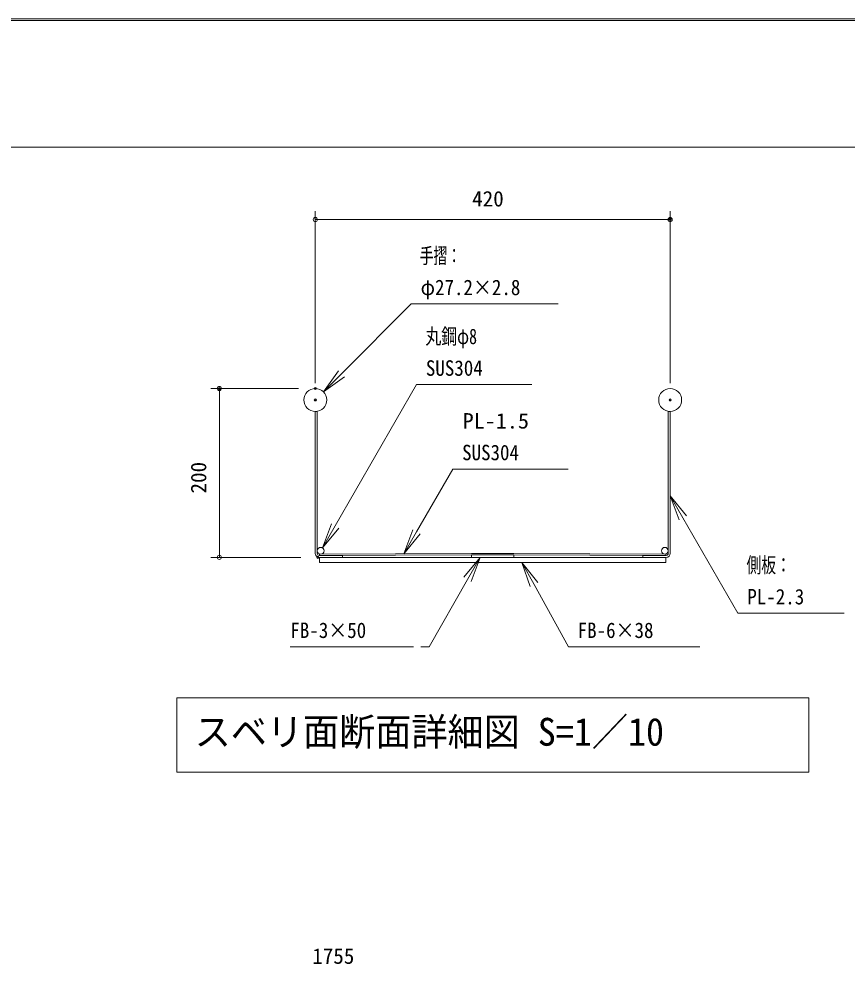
# Model space of a CAD drawing. Units: millimetres at full size, sheet at 1:20, with parts at other scales. Extents: x 10 to 16810, y -4 to 11884.
# Drawn here: x 7277 to 11198, y 7407 to 11884 of the extents above; entities that cross this region are included whole.
import ezdxf
from ezdxf.enums import TextEntityAlignment as Align

# ---------------------------------------------------------------- set-up
doc = ezdxf.new("R2010")
doc.units = ezdxf.units.MM
doc.header["$LTSCALE"] = 20
doc.header["$PDMODE"] = 32
doc.header["$PDSIZE"] = 10
for name, color, linetype, lineweight in [('DEFPOINTS_3', 7, 'Continuous', 0), ('LY_2', 7, 'Continuous', 0), ('LY_5', 2, 'Continuous', 18), ('LY_6', 7, 'Continuous', 0)]:
    doc.layers.add(name, color=color, linetype=linetype, lineweight=lineweight)
doc.styles.add('ＭＳ ゴシック', font='')
doc.styles.get('ＭＳ ゴシック').set_extended_font_data('MS Gothic')

# ---------------------------------------------------------------- blocks, each defined once
blk = doc.blocks.new('-012-_DOTBLANK')
at = {"color": 7, "linetype": 'Continuous', "lineweight": 0}
blk.add_line((-0.5, 0), (-1, 0), dxfattribs=at)
blk.add_circle((0, 0), 0.5, dxfattribs=at)
blk = doc.blocks.new('-003-_U3')
at = {"color": 7, "linetype": 'Continuous', "lineweight": 0}
for p, q in [((-1, 0.1667), (0, 0)), ((0, 0), (-1, 0)), ((-1, -0.1667), (0, 0))]:
    blk.add_line(p, q, dxfattribs=at)

msp = doc.modelspace()

# ---------------------------------------------------------------- linework, layer by layer
at = {"layer": 'DEFPOINTS_3'}
msp.add_line((16810, 11876.17), (10, 11876.17), dxfattribs=at)
at = {"layer": 'LY_2'}
msp.add_line((16110, 11276.17), (710, 11276.17), dxfattribs=at)
at = {"layer": 'LY_5', "color": 7, "lineweight": 0}
msp.add_line((16769.92, 11883.83), (50.08, 11883.83), dxfattribs=at)
at = {"layer": 'LY_5'}
for p, q in [((8680.7, 10024.7), (8680.7, 9351.9)), ((8680.7, 10024.7), (8689.9, 10024.7)), ((8689.9, 10024.7), (8689.9, 10025.49)), ((8689.9, 10024.7), (8689.9, 9351.9)), ((10351.5, 10024.7), (10351.5, 10025.49)), ((10351.5, 10024.7), (10351.5, 9351.9)), ((10360.7, 10024.7), (10351.5, 10024.7)), ((10360.7, 10024.7), (10360.7, 9351.9)), ((8699.1, 9342.7), (8809.9, 9342.7)), ((8699.1, 9333.5), (8809.9, 9333.5)), ((8700.68, 9348.7), (9420.69, 9351.5)), ((8700.7, 9348.7), (8700.7, 9342.7)), ((8700.7, 9342.7), (9420.7, 9345.5)), ((8700.7, 9333.5), (10340.7, 9333.5)), ((8700.7, 9333.5), (8700.7, 9309.5)), ((8809.9, 9342.7), (8809.9, 9333.5)), ((9620.71, 9351.5), (9420.69, 9351.5)), ((9620.7, 9345.5), (9420.7, 9345.5)), ((9420.7, 9345.5), (9420.7, 9333.5)), ((9420.7, 9345.5), (9620.7, 9345.5)), ((9420.7, 9333.5), (9620.7, 9333.5)), ((9620.7, 9333.5), (9620.7, 9345.5)), ((9620.7, 9345.5), (10340.7, 9342.7)), ((9620.71, 9351.5), (10340.73, 9348.7)), ((10231.5, 9342.7), (10342.3, 9342.7)), ((10231.5, 9342.7), (10231.5, 9333.5)), ((10231.5, 9333.5), (10342.3, 9333.5)), ((10340.7, 9348.7), (10340.7, 9342.7)), ((10340.7, 9333.5), (10340.7, 9309.5)), ((8700.7, 9309.5), (10340.7, 9309.5))]:
    msp.add_line(p, q, dxfattribs=at)
at = {"layer": 'LY_5', "color": 7}
for p, q in [((11016.7, 8667.67), (8024.7, 8667.67)), ((8024.7, 8667.67), (8024.7, 8315.67)), ((11016.7, 8315.67), (11016.7, 8667.67)), ((8024.7, 8315.67), (11016.7, 8315.67))]:
    msp.add_line(p, q, dxfattribs=at)
at = {"layer": 'LY_5'}
for centre, radius in [((8680.7, 10079.1), 54.4), ((10360.7, 10079.1), 54.4), ((8705.9, 9364.72), 16), ((10335.5, 9364.72), 16)]:
    msp.add_circle(centre, radius, dxfattribs=at)
for centre, radius, start, end in [((8699.1, 9351.9), 18.4, 180, 270), ((8699.1, 9351.9), 9.2, 180, 270), ((10342.3, 9351.9), 9.2, 270, 0), ((10342.3, 9351.9), 18.4, 270, 0)]:
    msp.add_arc(centre, radius, start, end, dxfattribs=at)
at = {"layer": 'LY_6'}
for p, q in [((8680.7, 10159.1), (8680.7, 10973.5)), ((10360.7, 10159.1), (10360.7, 10973.5)), ((8680.7, 10933.5), (10360.7, 10933.5)), ((8804.02, 10202.42), (9135.1, 10533.5)), ((9135.1, 10533.5), (9175.1, 10533.5)), ((9175.1, 10533.5), (9830.92, 10533.5)), ((8600.7, 10133.5), (8186.3, 10133.5)), ((8226.3, 9333.5), (8226.3, 10133.5)), ((8773.9, 9482.5), (9160.15, 10151.5)), ((9160.15, 10151.5), (9200.15, 10151.5)), ((9200.15, 10151.5), (9705.58, 10151.5)), ((9159.97, 9454.18), (9331.63, 9751.5)), ((9331.63, 9751.5), (9371.63, 9751.5)), ((9371.63, 9751.5), (9877.06, 9751.5)), ((10420.7, 9520.78), (10681.77, 9068.6)), ((8612.7, 9333.5), (8186.3, 9333.5)), ((9401.44, 9229.16), (9219.88, 8909.5)), ((9716.03, 9204.45), (9878.83, 8909.5)), ((10681.77, 9068.6), (10721.77, 9068.6)), ((10721.77, 9068.6), (11184.34, 9068.6)), ((8562.17, 8909.5), (9145.23, 8909.5)), ((9219.88, 8909.5), (9179.88, 8909.5)), ((9878.83, 8909.5), (9918.83, 8909.5)), ((9918.83, 8909.5), (10501.9, 8909.5))]:
    msp.add_line(p, q, dxfattribs=at)
for p in [(10360.7, 10933.5), (8226.3, 10133.5), (8680.7, 10133.5), (8680.7, 10079.1), (10360.7, 10079.1), (8692.7, 9333.5)]:
    msp.add_point(p, dxfattribs=at)

# ---------------------------------------------------------------- block references
for name, p, xscale, yscale, rotation in [('-012-_DOTBLANK', (8680.7, 10933.5), 20, 20, 180), ('-003-_U3', (8719.17, 10117.57), 120, 120, 225), ('-012-_DOTBLANK', (8226.3, 10133.5), 20, 20, 90), ('-003-_U3', (10360.7, 9624.7), 120, 120, 120), ('-003-_U3', (8713.9, 9378.58), 120, 120, 240), ('-003-_U3', (9099.97, 9350.26), 120, 120, 240), ('-012-_DOTBLANK', (8226.3, 9333.5), 20, 20, 270), ('-003-_U3', (9460.7, 9333.5), 120, 120, 60.40466), ('-003-_U3', (9658.04, 9309.5), 120, 120, 118.89831)]:
    msp.add_blockref(name, p, dxfattribs=dict(at, xscale=xscale, yscale=yscale, rotation=rotation))
at = {"layer": 'LY_6', "xscale": 20, "yscale": 20}
msp.add_blockref('-012-_DOTBLANK', (10360.7, 10933.5), dxfattribs=at)

# ---------------------------------------------------------------- texts
at = {"layer": 'LY_5', "color": 7, "style": 'ＭＳ ゴシック', "width": 0.95}
msp.add_text('スベリ面断面詳細図 S=1／10', height=132, dxfattribs=at).set_placement((8109.33, 8401.67), align=Align.BOTTOM_LEFT)
at = {"layer": 'LY_6', "style": 'ＭＳ ゴシック'}
for s, p in [('420', (9423.22, 10973.5)), ('1755', (8665.93, 7386.17))]:
    msp.add_text(s, height=73.31, dxfattribs=at).set_placement(p, align=Align.BOTTOM_LEFT)
for s, width, p in [('手摺：', 0.65, (9175.29, 10703.5)), ('φ27.2×2.8', 0.9, (9179.19, 10553.5)), ('丸鋼φ8', 0.75, (9201.94, 10321.5)), ('SUS304', 0.9, (9204.09, 10171.5)), ('PL-1.5', 1.05, (9378.06, 9921.5)), ('SUS304', 0.9, (9375.57, 9771.5)), ('側板：', 0.7, (10722.08, 9238.6)), ('PL-2.3', 0.9, (10726.04, 9088.6)), ('FB-3×50', 0.9, (8562.42, 8929.5)), ('FB-6×38', 0.9, (9922.73, 8929.5))]:
    msp.add_text(s, height=73.31, dxfattribs=dict(at, width=width)).set_placement(p, align=Align.BOTTOM_LEFT)
msp.add_text('200', height=73.31, rotation=90, dxfattribs=at).set_placement((8186.3, 9636.02), align=Align.BOTTOM_LEFT)

doc.saveas('drawing.dxf')
